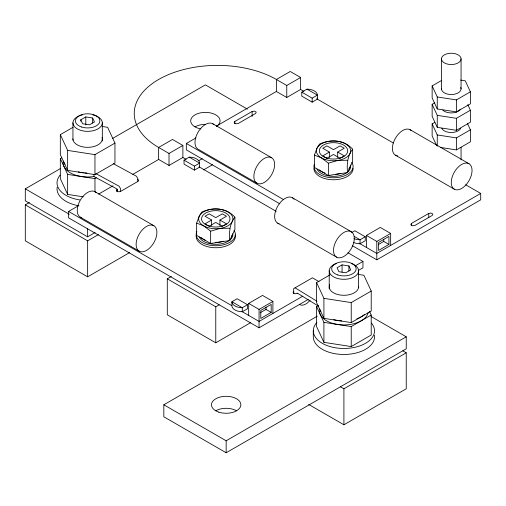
<?xml version="1.0" encoding="UTF-8"?>
<svg xmlns="http://www.w3.org/2000/svg" width="506" height="506" viewBox="0 0 506 506"><rect width="100%" height="100%" fill="white"/><g stroke="black" fill="none" stroke-linecap="round" stroke-linejoin="round"><path stroke-width="0.76" d="M78.158 205.917L68.588 211.438L68.588 217.839L259.059 327.806L308.274 299.394M117.076 191.578L117.076 189.446L116.437 190.813L118.17 191.812L120.536 191.445L137.853 181.452L138.486 180.085L137.328 179.415M169.017 165.456L169.017 153.457L182.875 145.462L182.875 157.455L169.017 165.456L158.631 159.453L158.631 147.461A83.256 48.07 0 0 1 158.631 79.48A83.256 48.07 0 0 1 276.377 79.48L290.229 71.479L300.621 77.481L300.621 89.473L286.763 97.475L276.377 91.478L276.377 79.48L286.763 85.476L300.621 77.481M184.039 160.13L184.039 164.127L194.43 170.124L199.623 167.125L199.623 163.128L189.231 157.132L184.039 160.13L194.43 166.126L199.623 163.128A10.392 5.996 0 0 0 189.231 157.132M194.43 170.124L194.43 166.126M196.651 223.095L196.651 235.391L210.648 243.475L229.768 240.514L234.892 229.477L234.892 217.175C226.543 207.764 212.678 206.948 201.774 212.052L199.212 216.277L196.651 223.095L203.652 225.834L210.648 231.172L210.648 243.475M211.616 225.353L211.616 220.04L205.038 216.239L209.193 213.842L215.771 217.637L222.349 213.842L226.505 216.239L219.927 220.04L219.927 225.353M229.768 240.514C228.99 232.393 229.673 223.797 234.892 217.175M242.311 311.74L242.311 307.737L247.504 304.738L247.504 308.736L242.311 311.74A10.392 5.996 0 0 1 231.919 305.738L231.919 301.74L237.118 298.742L247.504 304.738M248.674 315.409L248.674 303.417L262.525 295.415L272.911 301.412L272.911 313.41M259.059 327.806L259.059 309.413L272.911 301.412M260.141 312.79L265.992 309.413L265.992 307.231M271.184 312.411L271.184 304.41L260.792 310.412L260.792 318.413L271.184 312.411L265.992 309.413M293.689 293.55L293.689 291.418L293.056 292.784L294.789 293.784L297.155 293.417M347.932 252.753L362.954 261.425L362.954 267.826L358.172 270.583M314.397 155.114L316.958 148.296L319.52 144.077C330.424 138.973 344.289 139.782 352.638 149.194L352.638 161.496L347.514 172.533L328.394 175.493L314.397 167.41L314.397 155.114L321.399 157.853L328.394 163.191L328.394 175.493M347.514 172.533C346.736 164.418 347.42 155.816 352.638 149.194M234.816 121.465L234.183 122.831L235.916 123.831L238.282 123.464L255.6 113.471L256.232 112.104L254.499 111.105L252.133 111.472L234.816 121.465L234.816 123.597M411.435 223.437L410.802 224.803L412.535 225.802L414.901 225.436L432.219 215.442L432.851 214.076L431.118 213.077L428.753 213.437L411.435 223.437L411.435 225.568M350.076 167.018L350.658 166.455M80.808 119.808L85.805 116.924L92.636 117.98L94.464 121.921L89.467 124.811L82.636 123.755L80.808 119.808L80.808 121.263M102.168 126.475L107.633 127.316L114.951 143.084L114.951 163.084L94.957 174.627L67.64 170.402L60.322 154.634L60.322 134.634L72.984 127.329M83.25 196.809L67.64 194.393L60.322 178.624L60.322 158.631L61.656 157.859M95.141 232.501L87.639 236.833L25.3 200.844L25.3 188.846L60.771 168.371M112.61 138.435L205.379 84.875L247.39 109.132M60.322 134.634L67.64 150.402L94.957 154.634L114.951 143.084M129.644 252.57L87.639 276.82L25.3 240.831L25.3 204.841L29.367 202.495M60.322 158.631L67.64 174.399L94.957 178.624L96.285 177.853M98.664 194.076L113.015 185.791M132.838 174.349L158.814 159.352M279.862 203.855L186.334 149.858L186.334 143.464L195.904 137.936M216.41 126.095L276.561 91.371M301.785 92.149L306.978 89.151L317.37 95.147L317.37 99.144L312.17 102.149L301.785 96.146L301.785 92.149L312.17 98.145L317.37 95.147A10.392 5.996 0 0 0 306.978 89.151M198.82 160.642L202.236 158.675M203.595 169.883L212.463 164.766M25.3 204.841L87.639 240.831L98.48 234.575M460.669 80.087L465.261 80.796L470.384 91.833L470.384 103.831L456.387 111.908L437.266 108.954L432.143 97.917L432.143 85.919L441.472 80.53M211.616 220.04L205.038 223.835L209.193 226.239L215.771 222.438L222.349 226.239L226.505 223.835L219.927 220.04M329.362 157.379L329.362 152.059L322.784 155.854L326.939 158.258L333.517 154.456L340.095 158.258L344.251 155.854L337.673 152.059L337.673 157.379M337.673 152.059L344.251 148.258L340.095 145.861L333.517 149.656L326.939 145.861L322.784 148.258L329.362 152.059M467.822 104.71L470.384 110.232L470.384 122.224L456.387 130.308L437.266 127.348L432.143 116.31L432.143 104.312L434.812 102.775M432.143 85.919L437.266 96.956L456.387 99.916L470.384 91.833M436.627 145.564L432.143 135.905L432.143 123.907L434.812 122.37M250.596 322.695L215.771 342.802L167.29 314.814L167.29 278.819L171.382 276.453M432.143 104.312L437.266 115.349L456.387 118.309L470.384 110.232M432.143 123.907L437.266 134.944L456.387 137.904L470.384 129.821L467.5 123.616M440.328 147.417L456.387 149.902L470.384 141.819L470.384 129.821M167.29 278.819L215.771 306.813L219.187 304.84M351.613 232.633L354.864 230.761L365.25 236.757L365.25 240.761L360.057 243.759A10.392 5.996 0 0 1 353.302 242.317M366.42 247.428L366.42 235.435L380.272 227.434L390.657 233.437L390.657 245.429M365.25 236.757L360.057 239.762A10.392 5.996 0 0 1 353.947 238.611M366.42 235.435L376.806 241.432L390.657 233.437M342.075 264.878L337.078 267.769L338.906 271.709L345.737 272.766L350.734 269.881L348.906 265.935L342.075 264.878L342.075 272.152M378.539 244.436L383.738 241.432L388.931 244.43L388.931 236.428L378.539 242.431L378.539 250.432L388.931 244.43M358.438 274.429L363.903 275.277L371.221 291.045L371.221 311.038L351.227 322.581L323.91 318.356L316.592 302.588L316.592 282.595L329.925 274.897M302.803 296.155L259.059 321.411L241.994 311.557M355.433 265.764L362.954 261.425M352.227 245.638L376.806 259.825L480.7 199.845L480.7 193.444L376.806 253.43L359.058 243.184M369.557 311.456L371.221 315.036L371.221 335.029L351.227 346.572L323.91 342.347L316.592 326.579L316.592 306.585L318.597 305.434M371.012 316.465L406.242 336.806L406.242 348.798L226.163 452.769L163.824 416.78L163.824 404.787L317.306 316.174M316.592 282.595L323.91 298.363L351.227 302.588L371.221 291.045M316.592 306.585L323.91 322.354L351.227 326.579L371.221 315.036M163.824 404.787L226.163 440.777L406.242 336.806M340.519 386.831L343.909 388.791L406.242 352.802L406.242 388.791L343.909 424.781L308.673 404.439M328.394 163.191L337.951 160.415L347.514 160.238M210.648 231.172L220.211 228.396L229.768 228.212M410.126 129.738L468.999 163.729A14.693 8.482 -60 0 1 464.344 186.486A14.693 8.482 -60 0 1 451.618 179.137A14.693 8.482 -60 0 1 468.999 163.729M300.469 89.391L303.885 91.358M316.851 98.847L393.314 142.996M465.678 184.772L480.7 193.444M395.433 155.184L454.306 189.174M212.729 123.736L271.602 157.727A14.693 8.482 -60 0 1 266.947 180.49A14.693 8.482 -60 0 1 254.221 173.141A14.693 8.482 -60 0 1 271.602 157.727M292.379 197.72L351.253 231.704A14.693 8.482 -60 0 1 346.597 254.467A14.693 8.482 -60 0 1 333.871 247.118A14.693 8.482 -60 0 1 351.253 231.704M354.213 236.384L360.057 239.762L360.057 243.759M256.909 183.178L198.036 149.188A14.693 8.482 -60 0 1 198.706 131.13A14.693 8.482 -60 0 1 213.893 124.672M186.334 143.464L283.278 199.427M182.875 145.462L172.483 139.46L158.631 147.461L169.017 153.457M182.723 157.372L186.138 159.339M199.105 166.828L276.251 211.369M277.686 223.165L336.56 257.156M319.001 281.64L312.392 277.819L293.689 288.616L293.689 293.195M113.236 163.64L136.468 176.252L137.853 178.65L137.853 181.705M295.074 287.819L317.009 301.279M95.925 173.634L119.15 186.246L120.536 188.649L120.536 191.698M402.858 350.841L406.242 352.802M297.155 293.018L318.306 306.029M63.282 161.376A24.49 14.136 0 0 0 93.977 176.512L117.076 189.048L117.076 191.3M153.856 225.708A14.693 8.482 -60 0 0 136.475 241.122A14.693 8.482 -60 0 0 149.2 248.465A14.693 8.482 -60 0 0 153.856 225.708L94.983 191.717L94.957 178.624M248.674 303.417L259.059 309.413M80.29 217.169L139.163 251.159M68.588 211.438L231.754 305.643M25.3 188.846L69.341 214.272M461.061 58.886A9.797 5.655 0 0 1 446.368 63.781A9.797 5.655 0 0 1 446.368 53.99A9.797 5.655 0 0 1 461.061 58.886L461.061 88.879M461.061 147.284L461.061 159.909M456.387 99.916L456.387 111.908M456.387 118.309L456.387 130.308M456.387 137.904L456.387 149.902M441.466 58.886L441.466 89.663M437.266 96.956L437.266 108.954M437.266 115.349L437.266 127.348M437.266 134.944L437.266 146.196M428.753 213.437L428.753 217.706M383.738 239.249L383.738 241.432M376.806 241.432L376.806 259.825M358.602 270.824L358.602 287.338M351.227 302.588L351.227 322.581M351.227 326.579L351.227 346.572M348.906 265.935L348.906 271.026M343.909 388.791L343.909 424.781M329.216 270.824L329.216 288.913M323.91 298.363L323.91 318.356M323.91 322.354L323.91 342.347M313.296 330.804L313.296 336.806A30.613 17.672 0 0 0 345.237 354.459A30.613 17.672 0 0 0 374.402 335.269M312.17 98.145L312.17 102.149M286.763 85.476L286.763 97.475M252.133 111.472L252.133 116.443M226.163 440.777L226.163 452.769M215.771 306.813L215.771 342.802M102.326 122.863L102.326 140.953M94.957 154.634L94.957 174.627M93.977 174.513L93.977 176.512M92.636 117.98L92.636 123.072M87.639 228.585L87.639 236.833M87.639 240.831L87.639 276.82M85.805 116.924L85.805 124.925M72.946 122.863L72.946 140.168M67.64 150.402L67.64 170.402M67.64 174.399L67.64 194.393M350.513 165.165A17.141 9.899 0 0 1 336.863 176.158A17.141 9.899 0 0 1 316.958 169.017M350.62 165.101A17.141 9.899 0 0 1 348.887 168.833M340.766 173.425A17.141 9.899 0 0 1 335.756 174.266M324.947 173.027A17.141 9.899 0 0 1 319.141 169.845M353.106 168.454A19.589 11.309 0 0 1 333.517 179.763A19.589 11.309 0 0 1 313.929 168.454M351.809 162.401A19.589 11.309 0 0 1 335.181 177.726A19.589 11.309 0 0 1 314.302 164.241M317.167 97.974A10.392 5.996 0 0 1 317.37 99.144M397.583 155.848A14.693 8.482 -60 0 1 395.123 138.777A14.693 8.482 -60 0 1 411.289 130.668M371.48 323.132A30.613 17.672 0 0 1 343.334 348.476A30.613 17.672 0 0 1 316.851 322.543M368.26 312.284A24.49 14.136 0 0 1 342.625 324.928A24.49 14.136 0 0 1 319.419 310.81M364.643 314.334A24.49 14.136 0 0 1 356.831 318.818M341.778 320.899A24.49 14.136 0 0 1 333.796 319.691M320.893 311.645A24.49 14.136 0 0 1 319.722 309.027M310.14 300.178A12.245 7.071 -60 0 1 299.691 304.618M358.602 286.82A14.693 8.482 0 0 1 341.986 295.226A14.693 8.482 0 0 1 329.716 284.625M351.253 263.474A14.693 8.482 0 0 1 355.161 276.276A14.693 8.482 0 0 1 332.651 276.276A14.693 8.482 0 0 1 336.56 263.474M78.949 205.797A30.613 17.672 0 0 1 57.14 187.309M79.714 199.921A30.613 17.672 0 0 1 60.062 175.177M86.931 172.989A24.49 14.136 0 0 1 84.793 172.9M83.376 172.78A24.49 14.136 0 0 1 78.266 171.92M65.015 164.267A24.49 14.136 0 0 1 63.452 161.072M102.104 137.385A14.693 8.482 0 0 1 88.917 147.309A14.693 8.482 0 0 1 72.946 138.859M95.634 115.747A14.693 8.482 0 0 1 98.727 128.429A14.693 8.482 0 0 1 76.545 128.429A14.693 8.482 0 0 1 79.638 115.747M80.29 115.52A14.693 8.482 0 0 1 82.37 114.944M92.902 114.944A14.693 8.482 0 0 1 94.983 115.52M460.726 87.411A9.797 5.655 0 0 1 452.541 94.483A9.797 5.655 0 0 1 441.466 88.879M460.466 109.207A9.797 5.655 0 0 1 452.117 112.908A9.797 5.655 0 0 1 442.782 110.099M232.912 234.436A17.141 9.899 0 0 1 218.01 244.246A17.141 9.899 0 0 1 199.212 236.998M232.766 233.728A17.141 9.899 0 0 1 231.609 236.22M223.69 241.21A17.141 9.899 0 0 1 215.771 242.33M205.695 240.445A17.141 9.899 0 0 1 200.926 237.384M235.195 234.955A19.589 11.309 0 0 1 215.771 247.744A19.589 11.309 0 0 1 196.347 234.955M234.063 230.382A19.589 11.309 0 0 1 216.796 245.726A19.589 11.309 0 0 1 196.847 231.508M81.681 217.713A14.693 8.482 -60 0 1 80.29 200.199A14.693 8.482 -60 0 1 96.146 192.647M279.078 223.709A14.693 8.482 -60 0 1 278.015 205.651A14.693 8.482 -60 0 1 294.03 199.25M215.771 410.783A14.693 8.482 0 0 1 236.549 410.783M460.726 128.328A9.797 5.655 0 0 1 451.263 132.521A9.797 5.655 0 0 1 441.801 128.328M200.844 128.935A14.693 8.482 0 0 1 192.147 117.183A14.693 8.482 0 0 1 213.494 113.793A14.693 8.482 0 0 1 216.429 126.462M194.993 126.867A14.693 8.482 0 0 1 205.379 124.381M242.311 307.737L231.919 301.74A10.392 5.996 0 0 0 242.311 307.737M326.414 157.961A14.206 8.197 0 0 0 347.723 150.858A14.206 8.197 0 0 0 326.414 143.755A14.206 8.197 0 0 0 326.414 157.961M324.947 159.428A17.141 9.899 0 0 0 350.658 150.858A17.141 9.899 0 0 0 324.947 142.287A17.141 9.899 0 0 0 324.947 159.428M337.787 274.948A12.245 7.071 0 0 0 356.148 268.825A12.245 7.071 0 0 0 337.787 262.703A12.245 7.071 0 0 0 337.787 274.948M81.517 126.987A12.245 7.071 0 0 0 99.878 120.864A12.245 7.071 0 0 0 81.517 114.742A12.245 7.071 0 0 0 81.517 126.987M205.727 224.639A14.206 8.197 0 0 0 229.49 220.958A14.206 8.197 0 0 0 212.096 210.92A14.206 8.197 0 0 0 205.727 224.639M203.652 225.834A17.141 9.899 0 0 0 232.33 221.4A17.141 9.899 0 0 0 211.337 209.282A17.141 9.899 0 0 0 203.652 225.834M218.813 412.131A14.693 8.482 0 0 0 240.856 404.787A14.693 8.482 0 0 0 218.813 397.438A14.693 8.482 0 0 0 218.813 412.131"/></g></svg>
